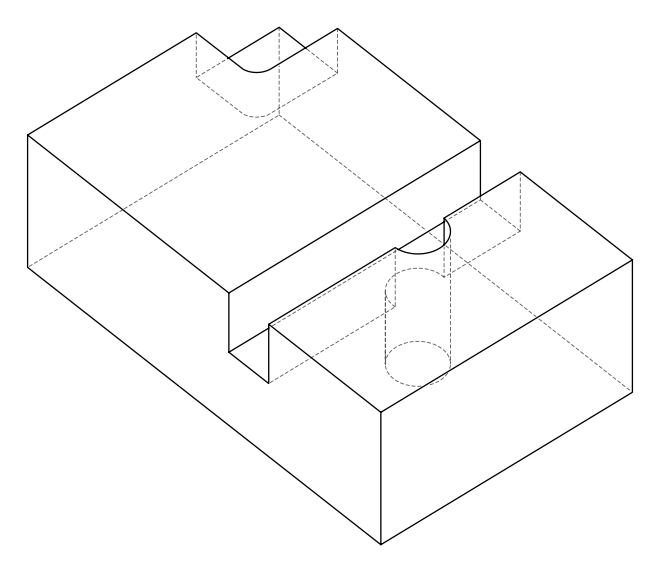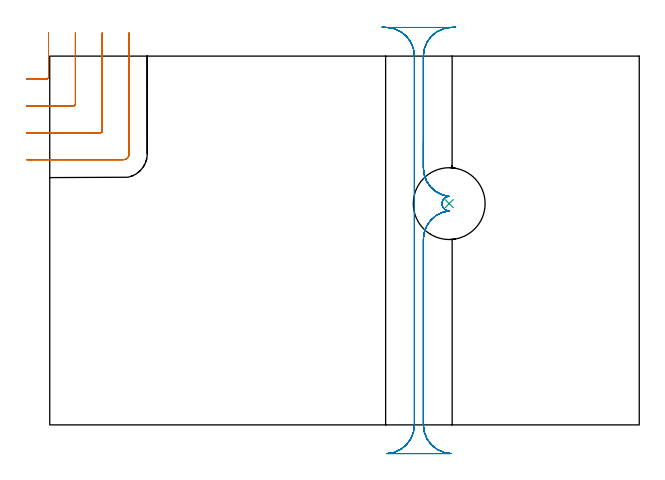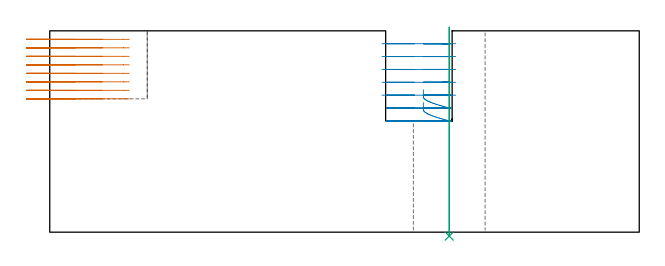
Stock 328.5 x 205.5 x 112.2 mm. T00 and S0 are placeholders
(PLAN: 3 operations, 2 tool changes, 15 min)
(1 MILL_CORNER_NOTCH_RECTANGULAR | CORNER_NOTCH_RECTANGULAR | UGT0201_094 | Follow Part, ap 5, ae 75% | 6.05 min | 137890 mm3)
(2 MILL_RECTANGULAR_SLOT | SLOT_RECTANGULAR | UGT0201_004 | Follow Part, ap 8, ae 75% | 8.49 min | 405229 mm3)
(3 INDEXABLE_INSERT_DRILL_THROUGH_HOLE_FROM_SOLID | STEP1HOLE | NXT0302_035 | 0.47 min | 82699 mm3)
(TOOL UGT0201_094 | End mill 20 mm | D20 FL38 Z4)
(TOOL UGT0201_004 | End Mill 32 mm | D32 FL53 Z6)
(TOOL NXT0302_035 | Index. Insert Drill 40mm [880-D4000L40-05] | D40 PA176 FL200 Z2)
(OP 1 MILL_CORNER_NOTCH_RECTANGULAR)
G17 G21 G94 G90
T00 M6
G54
G17 G0 G90 X-13. Y192.8 S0 M3
G43 Z122.2 H0
Z107.462
G94 G1 X-10. F250.
X-1.695 F500.
G3 X-0.7 Y193.795 R1.
G1 Y215.475
Y218.475 F250.
G0 Z122.2
X-13. Y177.8
Z107.462
G1 X-10.
X13.304 F500.
G3 X14.3 Y178.796 R1.
G1 Y215.5
Y218.5 F250.
G0 Z122.2
X-13. Y162.8
Z107.462
G1 X-10.
X28.304 F500.
G3 X29.3 Y163.796 R1.
G1 Y215.5
Y218.5 F250.
G0 Z122.2
X-13. Y147.8
Z107.462
G1 X-10.
X41. F500.
G3 X44.3 Y151.1 R3.3
G1 Y215.5
Y218.5 F250.
G0 Z122.2
X-13. Y192.8
Z102.725
G1 X-10.
X-1.695 F500.
G3 X-0.7 Y193.795 R1.
G1 Y215.475
Y218.475 F250.
G0 Z122.2
X-13. Y177.8
Z102.725
G1 X-10.
X13.304 F500.
G3 X14.3 Y178.796 R1.
G1 Y215.5
Y218.5 F250.
G0 Z122.2
X-13. Y162.8
Z102.725
G1 X-10.
X28.304 F500.
G3 X29.3 Y163.796 R1.
G1 Y215.5
Y218.5 F250.
G0 Z122.2
X-13. Y147.8
Z102.725
G1 X-10.
X41. F500.
G3 X44.3 Y151.1 R3.3
G1 Y215.5
Y218.5 F250.
G0 Z122.2
X-13. Y192.8
Z97.987
G1 X-10.
X-1.695 F500.
G3 X-0.7 Y193.795 R1.
G1 Y215.475
Y218.475 F250.
G0 Z122.2
X-13. Y177.8
Z97.987
G1 X-10.
X13.304 F500.
G3 X14.3 Y178.796 R1.
G1 Y215.5
Y218.5 F250.
G0 Z122.2
X-13. Y162.8
Z97.987
G1 X-10.
X28.304 F500.
G3 X29.3 Y163.796 R1.
G1 Y215.5
Y218.5 F250.
G0 Z122.2
X-13. Y147.8
Z97.987
G1 X-10.
X41. F500.
G3 X44.3 Y151.1 R3.3
G1 Y215.5
Y218.5 F250.
G0 Z122.2
X-13. Y192.8
Z93.25
G1 X-10.
X-1.695 F500.
G3 X-0.7 Y193.795 R1.
G1 Y215.475
Y218.475 F250.
G0 Z122.2
X-13. Y177.8
Z93.25
G1 X-10.
X13.304 F500.
G3 X14.3 Y178.796 R1.
G1 Y215.5
Y218.5 F250.
G0 Z122.2
X-13. Y162.8
Z93.25
G1 X-10.
X28.304 F500.
G3 X29.3 Y163.796 R1.
G1 Y215.5
Y218.5 F250.
G0 Z122.2
X-13. Y147.8
Z93.25
G1 X-10.
X41. F500.
G3 X44.3 Y151.1 R3.3
G1 Y215.5
Y218.5 F250.
G0 Z122.2
X-13. Y192.8
Z88.512
G1 X-10.
X-1.695 F500.
G3 X-0.7 Y193.795 R1.
G1 Y215.475
Y218.475 F250.
G0 Z122.2
X-13. Y177.8
Z88.512
G1 X-10.
X13.304 F500.
G3 X14.3 Y178.796 R1.
G1 Y215.5
Y218.5 F250.
G0 Z122.2
X-13. Y162.8
Z88.512
G1 X-10.
X28.304 F500.
G3 X29.3 Y163.796 R1.
G1 Y215.5
Y218.5 F250.
G0 Z122.2
X-13. Y147.8
Z88.512
G1 X-10.
X41. F500.
G3 X44.3 Y151.1 R3.3
G1 Y215.5
Y218.5 F250.
G0 Z122.2
X-13. Y192.8
Z83.775
G1 X-10.
X-1.695 F500.
G3 X-0.7 Y193.795 R1.
G1 Y215.475
Y218.475 F250.
G0 Z122.2
X-13. Y177.8
Z83.775
G1 X-10.
X13.304 F500.
G3 X14.3 Y178.796 R1.
G1 Y215.5
Y218.5 F250.
G0 Z122.2
X-13. Y162.8
Z83.775
G1 X-10.
X28.304 F500.
G3 X29.3 Y163.796 R1.
G1 Y215.5
Y218.5 F250.
G0 Z122.2
X-13. Y147.8
Z83.775
G1 X-10.
X41. F500.
G3 X44.3 Y151.1 R3.3
G1 Y215.5
Y218.5 F250.
G0 Z122.2
X-13. Y192.8
Z79.037
G1 X-10.
X-1.695 F500.
G3 X-0.7 Y193.795 R1.
G1 Y215.475
Y218.475 F250.
G0 Z122.2
X-13. Y177.8
Z79.037
G1 X-10.
X13.304 F500.
G3 X14.3 Y178.796 R1.
G1 Y215.5
Y218.5 F250.
G0 Z122.2
X-13. Y162.8
Z79.037
G1 X-10.
X28.304 F500.
G3 X29.3 Y163.796 R1.
G1 Y215.5
Y218.5 F250.
G0 Z122.2
X-13. Y147.8
Z79.037
G1 X-10.
X41. F500.
G3 X44.3 Y151.1 R3.3
G1 Y215.5
Y218.5 F250.
G0 Z122.2
X-13. Y192.8
Z74.3
G1 X-10.
X-1.695 F500.
G3 X-0.7 Y193.795 R1.
G1 Y215.475
Y218.475 F250.
G0 Z122.2
X-13. Y177.8
Z74.3
G1 X-10.
X13.304 F500.
G3 X14.3 Y178.796 R1.
G1 Y215.5
Y218.5 F250.
G0 Z122.2
X-13. Y162.8
Z74.3
G1 X-10.
X28.304 F500.
G3 X29.3 Y163.796 R1.
G1 Y215.5
Y218.5 F250.
G0 Z122.2
X-13. Y147.8
Z74.3
G1 X-10.
X41. F500.
G3 X44.3 Y151.1 R3.3
G1 Y215.5
Y218.5 F250.
G0 Z122.2
M5
M2
(OP 2 MILL_RECTANGULAR_SLOT)
G17 G21 G94 G90
T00 M6
G54
G17 G0 G90 X185.185 Y221.654 S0 M3
G43 Z122.2 H0
Z105.028
G94 G1 X188.179 Y221.47 F250.
G2 X203.2 Y205.5 R16. F500.
G1 Y0.
G2 X187.766 Y-15.99 R16.
G1 X223.634
G2 X208.2 Y0. R16.
G1 Y103.364
G2 X222.668 Y119.291 R16.
G1 Y119.301
G2 X222.668 Y127.299 R-4.
G1 Y127.309
G2 X208.2 Y143.236 R16.
G1 Y205.5
G2 X223.221 Y221.47 R16.
G1 X226.215 Y221.654 F250.
G0 X185.185 Z97.857
G1 X188.179 Y221.47
G2 X203.2 Y205.5 R16. F500.
G1 Y0.
G2 X187.766 Y-15.99 R16.
G1 X223.634
G2 X208.2 Y0. R16.
G1 Y103.364
G2 X222.668 Y119.291 R16.
G1 Y119.301
G2 X222.668 Y127.299 R-4.
G1 Y127.309
G2 X208.2 Y143.236 R16.
G1 Y205.5
G2 X223.221 Y221.47 R16.
G1 X226.215 Y221.654 F250.
G0 X185.185 Z90.686
G1 X188.179 Y221.47
G2 X203.2 Y205.5 R16. F500.
G1 Y0.
G2 X187.766 Y-15.99 R16.
G1 X223.634
G2 X208.2 Y0. R16.
G1 Y103.364
G2 X222.668 Y119.291 R16.
G1 Y119.301
G2 X222.668 Y127.299 R-4.
G1 Y127.309
G2 X208.2 Y143.236 R16.
G1 Y205.5
G2 X223.221 Y221.47 R16.
G1 X226.215 Y221.654 F250.
G0 X185.185 Z83.514
G1 X188.179 Y221.47
G2 X203.2 Y205.5 R16. F500.
G1 Y0.
G2 X187.766 Y-15.99 R16.
G1 X223.634
G2 X208.2 Y0. R16.
G1 Y103.364
G2 X222.668 Y119.291 R16.
G1 Y119.301
G2 X222.668 Y127.299 R-4.
G1 Y127.309
G2 X208.2 Y143.236 R16.
G1 Y205.5
G2 X223.221 Y221.47 R16.
G1 X226.215 Y221.654 F250.
G0 X185.185 Z76.343
G1 X188.179 Y221.47
G2 X203.2 Y205.5 R16. F500.
G1 Y0.
G2 X187.766 Y-15.99 R16.
G1 X223.634
G2 X208.2 Y0. R16.
G1 Y103.364
G2 X222.668 Y119.291 R16.
G1 Y119.301
G2 X222.668 Y127.299 R-4.
G1 Y127.309
G2 X208.2 Y143.236 R16.
G1 Y205.5
G2 X223.221 Y221.47 R16.
G1 X226.215 Y221.654 F250.
G0 Z122.2
X208.2 Y157.595
Z79.343
G1 Y142.836 Z75.388
X208.264 Y141.752 Z75.097
X208.401 Y140.675 Z74.806
X208.611 Y139.61 Z74.515
X208.893 Y138.561 Z74.224
X209.245 Y137.534 Z73.933
X209.666 Y136.533 Z73.643
X210.154 Y135.563 Z73.352
X210.707 Y134.629 Z73.061
X211.321 Y133.734 Z72.77
X211.995 Y132.882 Z72.479
X212.725 Y132.079 Z72.188
X213.508 Y131.326 Z71.897
X214.34 Y130.629 Z71.606
X215.218 Y129.989 Z71.315
X216.136 Y129.411 Z71.024
X217.092 Y128.896 Z70.733
X218.081 Y128.447 Z70.442
X219.098 Y128.066 Z70.151
X220.138 Y127.755 Z69.86
X221.197 Y127.515 Z69.57
X222.27 Y127.348 Z69.279
X222.668 Y127.309 Z69.171
G2 X208.2 Y143.236 R16. F500.
G1 Y205.5
G2 X223.634 Y221.49 R16.
G1 X187.766
G2 X203.2 Y205.5 R16.
G1 Y0.
G2 X187.766 Y-15.99 R16.
G1 X223.634
G2 X208.2 Y0. R16.
G1 Y103.364
G2 X222.668 Y119.291 R16.
G0 Z122.2
X208.2 Y157.595
Z72.171
G1 Y142.836 Z68.217 F250.
X208.264 Y141.752 Z67.926
X208.401 Y140.675 Z67.635
X208.611 Y139.61 Z67.344
X208.893 Y138.561 Z67.053
X209.245 Y137.534 Z66.762
X209.666 Y136.533 Z66.471
X210.154 Y135.563 Z66.18
X210.707 Y134.629 Z65.889
X211.321 Y133.734 Z65.598
X211.995 Y132.882 Z65.307
X212.725 Y132.079 Z65.016
X213.508 Y131.326 Z64.726
X214.34 Y130.629 Z64.435
X215.218 Y129.989 Z64.144
X216.136 Y129.411 Z63.853
X217.092 Y128.896 Z63.562
X218.081 Y128.447 Z63.271
X219.098 Y128.066 Z62.98
X220.138 Y127.755 Z62.689
X221.197 Y127.515 Z62.398
X222.27 Y127.348 Z62.107
X222.668 Y127.309 Z62.
G2 X208.2 Y143.236 R16. F500.
G1 Y205.5
G2 X223.634 Y221.49 R16.
G1 X187.766
G2 X203.2 Y205.5 R16.
G1 Y0.
G2 X187.766 Y-15.99 R16.
G1 X223.634
G2 X208.2 Y0. R16.
G1 Y103.364
G2 X222.668 Y119.291 R16.
G0 Z122.2
M5
M2
(OP 3 INDEXABLE_INSERT_DRILL_THROUGH_HOLE_FROM_SOLID)
G17 G21 G94 G90
T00 M6
G54
G17 G0 G90 X222.6 Y123.3 S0 M3
G43 Z122.2 H1
G94 G81 G98 Z-2.198 F250. R114.2
G80
M5
M2
